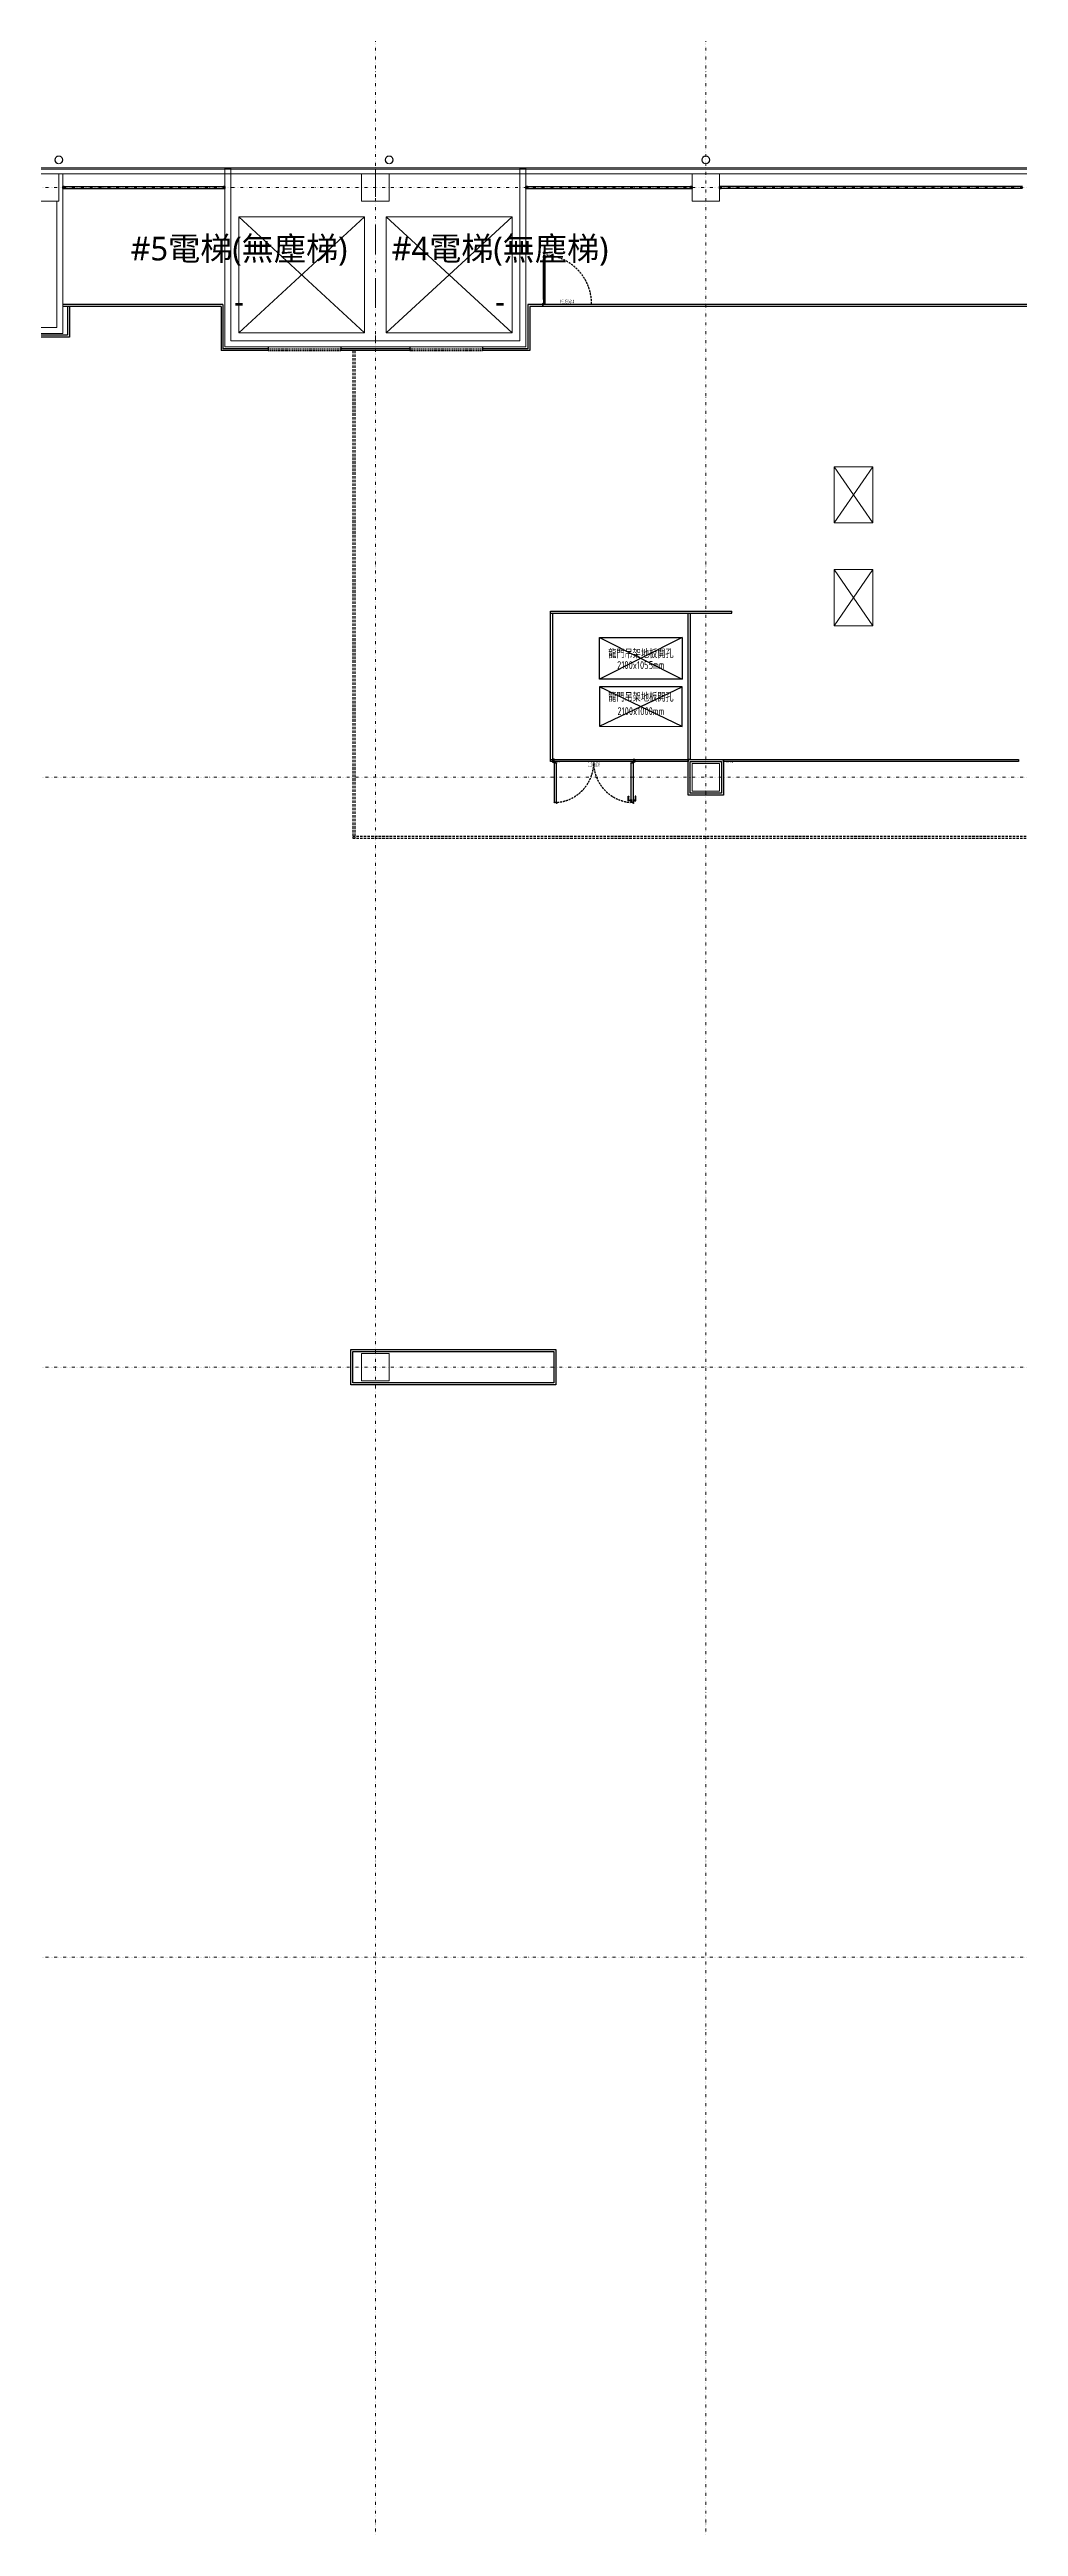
# Model space of a CAD drawing. Extents: x -32000 to 377127, y -29000 to 131250.
# Drawn here: x 184915 to 209550, y 30520 to 93507 of the extents above; entities that cross this region are included whole.
import ezdxf
from ezdxf.enums import TextEntityAlignment as Align

# ---------------------------------------------------------------- set-up
doc = ezdxf.new("R2010")
doc.units = 0
doc.header["$LTSCALE"] = 250
for name, pattern in [('H12PL3$0$JJP_三點線', [0.9, 0.3, -0.15, 0, -0.15, 0, -0.15, 0, -0.15]), ('H12PL3$0$TAI_虛線', [5.644, 2.822, -2.822]), ('XFDP30$0$HIDDEN', [0.3, 0.2, -0.1]), ('XFDP30$0$HIDDEN2', [0.1875, 0.125, -0.0625])]:
    doc.linetypes.add(name, pattern=pattern)
for name, color, linetype in [('H12PL3$0$A-OBJE-2D', 252, 'Continuous'), ('H12PL3$0$A-OBJE-MEP', 252, 'Continuous'), ('H12PL3$0$A-WALL-EX', 252, 'Continuous'), ('H12PL3$0$A-WALL-IN', 252, 'Continuous'), ('H12PL3$0$A-ZONE', 252, 'Continuous'), ('H12PL3$0$S-COL', 252, 'Continuous'), ('H12PL3$0$S-GRID', 252, 'Continuous'), ('H12PL3$0$S-SLAB-SHOW', 252, 'Continuous'), ('XFDP30$0$A-Door (50K)', 2, 'Continuous'), ('XFDP30$0$A-Floor Opening', 9, 'Continuous'), ('XFDP30$0$A-Partition-Col (50K)', 1, 'Continuous'), ('XFDP30$0$A-W-P1S (50K)', 2, 'Continuous'), ('XFDP30$0$A-W-P1S (50K_Temporary)', 2, 'XFDP30$0$HIDDEN2'), ('XFDP30$0$A-W-P2D (50K)', 2, 'Continuous'), ('XFDP30$0$A-W-P2D_H-2.8m (50K)', 2, 'Continuous'), ('XFDP30$0$A-W-R1 (Rockwool) (50K)', 2, 'Continuous')]:
    doc.layers.add(name, color=color, linetype=linetype)
doc.styles.add('H12PL3$0$Standard', font='', dxfattribs={"width": 0.8})
doc.styles.add('XFDP30$0$AA-TXT', font='isocp.shx', dxfattribs={"width": 0.8, "bigfont": 'china.shx'})
doc.styles.get('H12PL3$0$Standard').set_extended_font_data('Microsoft JhengHei')

# ---------------------------------------------------------------- blocks, each defined once
blk = doc.blocks.new('XFDP30$0$TP1-50-Partition_Col-side')
blk.add_lwpolyline([(-2.5, -4), (-2.5, -3.9), (-2.6, -3.9), (-2.5, -3), (-2.5, -0.3), (-2.4, -0.2), (-0.7, -0.2), (-0.5, -0.2), (-0.1, -0.2), (0, -0.2), (0, -0.2), (0.5, -0.2), (0.6, -0.2), (2.4, -0.2), (2.5, -0.3), (2.5, -3), (2.6, -3.9), (2.5, -3.9), (2.5, -4), (2.7, -4), (2.7, 0), (-2.7, 0), (-2.7, -4)], close=True)
for points in [[(-1.6, -2.1), (-2.3, -2.1, 0.414213), (-2.4, -2.2), (-2.4, -3.6), (-2.5, -3.6), (-2.5, -2.2, -0.414213), (-2.3, -2), (-1.6, -2), (-1.6, -2.1)], [(1.6, -2.1), (2.3, -2.1, -0.414213), (2.4, -2.2), (2.4, -3.6), (2.5, -3.6), (2.5, -2.2, 0.414213), (2.3, -2), (1.6, -2), (1.6, -2.1)]]:
    blk.add_lwpolyline(points, format="xyb")
blk.add_lwpolyline([(2.2, -3.6), (-2.2, -3.6, -0.414214), (-2.3, -3.5), (-2.3, -2.6, -0.414214), (-2.2, -2.5), (-1.3, -2.5, 0.414214), (-1.1, -2.3), (-1.1, -2.2, 0.414214), (-1.3, -2.1), (-1.9, -2.1), (-1.9, -2.1), (-1.3, -2.1, -0.414214), (-1.2, -2.2), (-1.2, -2.3, -0.414214), (-1.3, -2.4), (-2.2, -2.4, 0.414214), (-2.4, -2.6), (-2.4, -3.5, 0.414214), (-2.2, -3.6), (2.2, -3.6, 0.414214), (2.4, -3.5), (2.4, -2.6, 0.414214), (2.2, -2.4), (1.3, -2.4, -0.414214), (1.2, -2.3), (1.2, -2.2, -0.414214), (1.3, -2.1), (1.9, -2.1), (1.9, -2.1), (1.3, -2.1, 0.414214), (1.1, -2.2), (1.1, -2.3, 0.414214), (1.3, -2.5), (2.2, -2.5, -0.414214), (2.3, -2.6), (2.3, -3.5, -0.414214)], format="xyb", close=True)
blk = doc.blocks.new('*U186')
blk.add_lwpolyline([(0, 0), (0, 3.775), (0.05, 3.775), (0.05, 0)], close=True)
at = {"color": 15, "style": 'XFDP30$0$AA-TXT', "width": 0.8}
for tag, p in [('編號', (0.035, 0.07)), ('高度', (0.065, 0.07))]:
    blk.add_attdef(tag, text='', height=0.025, rotation=90, dxfattribs=at).set_placement(p, align=Align.MIDDLE_LEFT)
blk = doc.blocks.new('*U187')
blk.add_lwpolyline([(0, 0), (0, 3.5), (0.05, 3.5), (0.05, 0)], close=True)
at = {"color": 15, "style": 'XFDP30$0$AA-TXT', "width": 0.8}
for tag, p in [('編號', (0.035, 0.07)), ('高度', (0.065, 0.07))]:
    blk.add_attdef(tag, text='', height=0.025, rotation=90, dxfattribs=at).set_placement(p, align=Align.MIDDLE_LEFT)
blk = doc.blocks.new('XFDP30$0$Door-D210')
for p, q in [((10, 104), (10.8, 104)), ((10, 99.1), (10, 104)), ((10.8, 99.1), (10, 99.1)), ((10.8, 104), (10.8, 99.1)), ((10.8, 102.7), (14.8, 102.7)), ((14.8, 100.5), (10.8, 100.5)), ((14.8, 102.7), (16.2, 102.6))]:
    blk.add_line(p, q)
for points in [[(4.2, 102.7), (0.2, 102.7), (-1.2, 102.6, 0.327495), (-2, 101.9, 0.089847), (-2.2, 91.2, 1.144881), (-0.3, 91.6, -0.137079), (-0.3, 99.9, -0.349357), (0.2, 100.5), (4.2, 100.5)], [(4.1, 106.6), (4.1, 108.4), (4.1, 106.6), (10.7, 106.6), (10.7, 106.5), (10.3, 106.5), (10.3, 105.4, -0.414214), (10.2, 105.3), (10, 105.3), (10, 105.4), (10.1, 105.4), (10.1, 106.4), (10, 106.4), (10, 5.5), (10.1, 5.5), (10.1, 6.5), (10, 6.5), (10, 6.6), (10.2, 6.6, -0.414214), (10.3, 6.5), (10.3, 5.4, -0.414214), (10.2, 5.3), (4.8, 5.3, -0.414214), (4.7, 5.4), (4.7, 6.5, -0.414214), (4.8, 6.6), (5, 6.6), (5, 6.5), (4.9, 6.5), (4.9, 5.5), (5, 5.5), (5, 106.4), (4.9, 106.4), (4.9, 105.4), (5, 105.4), (5, 105.3), (4.8, 105.3, -0.414214), (4.7, 105.4), (4.7, 106.4), (3.9, 106.4, -0.414214), (3.9, 106.4), (3.9, 108.6, -0.414214), (3.9, 108.7), (4.7, 108.7), (4.7, 108.4), (4.1, 108.4)], [(199.1, 106.6), (199.1, 108.4), (199.1, 106.6), (205.7, 106.6), (205.7, 106.5), (205.3, 106.5), (205.3, 105.4, -0.414214), (205.2, 105.3), (205, 105.3), (205, 105.4), (205.1, 105.4), (205.1, 106.4), (205, 106.4), (205, 5.5), (205.1, 5.5), (205.1, 6.5), (205, 6.5), (205, 6.6), (205.2, 6.6, -0.414214), (205.3, 6.5), (205.3, 5.4, -0.414214), (205.2, 5.3), (199.8, 5.3, -0.414214), (199.7, 5.4), (199.7, 6.5, -0.414214), (199.8, 6.6), (200, 6.6), (200, 6.5), (199.9, 6.5), (199.9, 5.5), (200, 5.5), (200, 106.4), (199.9, 106.4), (199.9, 105.4), (200, 105.4), (200, 105.3), (199.8, 105.3, -0.414214), (199.7, 105.4), (199.7, 106.4), (198.9, 106.4, -0.414214), (198.9, 106.4), (198.9, 108.6, -0.414214), (198.9, 108.7), (199.7, 108.7), (199.7, 108.4), (199.1, 108.4)], [(4.7, -2.1, 0.306748), (4.5, -1.7), (4.1, -1.7, 0.306748), (3.9, -2.1), (4, -2.1, -0.414214), (4.1, -2.2), (4.1, -2.2), (4, -2.2), (4, -2.9), (4.6, -2.9), (4.6, -2.2), (4.5, -2.2), (4.5, -2.2, -0.414214), (4.6, -2.1), (4.7, -2.1), (4.8, -2.1, -0.414214), (5, -2.3), (5, -2.9, -0.320245), (4.7, -3.4), (3, -4), (0.6, -4, -0.414214), (0, -3.4), (0, 3.4, -0.414214), (0.6, 4), (3, 4), (3, 0), (3, -1.4, 0.414214), (3.7, -2.1), (3.9, -2.1)], [(205.3, -2.1, -0.306748), (205.5, -1.7), (205.9, -1.7, -0.306748), (206.1, -2.1), (206, -2.1, 0.414214), (205.9, -2.2), (205.9, -2.2), (206, -2.2), (206, -2.9), (205.4, -2.9), (205.4, -2.2), (205.5, -2.2), (205.5, -2.2, 0.414214), (205.4, -2.1), (205.3, -2.1), (205.2, -2.1, 0.414214), (205, -2.3), (205, -2.9, 0.320245), (205.3, -3.4), (207, -4), (209.4, -4, 0.414214), (210, -3.4), (210, 3.4, 0.414214), (209.4, 4), (207, 4), (207, 0), (207, -1.4, -0.414214), (206.3, -2.1), (206.1, -2.1)]]:
    blk.add_lwpolyline(points, format="xyb")
blk.add_lwpolyline([(5, 99.1), (5, 104), (4.2, 104), (4.2, 99.1)], close=True)
at = {"ltscale": 500}
for points in [[(3.3, 0.1), (3.3, 4.6), (3, 4.6), (3, 0.1)], [(8.5, 5.3), (4, 5.3), (4, 5.5), (8.5, 5.5)], [(201.5, 5.3), (206, 5.3), (206, 5.5), (201.5, 5.5)], [(206.7, 0.1), (206.7, 4.6), (207, 4.6), (207, 0.1)]]:
    blk.add_lwpolyline(points, close=True, dxfattribs=at)
at = {"linetype": 'XFDP30$0$HIDDEN', "ltscale": 0.1}
for centre, start, end in [((3.5, 5.1), 0, 85.2787), ((206.5, 5.1), 95.14529, 180)]:
    blk.add_arc(centre, 101.5, start, end, dxfattribs=at)
at = {"extrusion": (0, 0, -1)}
for centre, major_axis, start_param, end_param in [((14.7, 99.9), (-0.417, 0.417), 0.901482, 2.245889), ((16.2, 91.3), (0.707, 0.707), 0.872811, 4.284184), ((0.4, 95.8), (10.9, 10.9), 0.51383, 1.058752), ((16.1, 101.7), (-0.624, 0.624), 0.866962, 2.13291), ((-12.5, 95.9), (21.3, 21.3), 0.585307, 0.943734)]:
    blk.add_ellipse(centre, major_axis=major_axis, ratio=1, start_param=start_param, end_param=end_param, dxfattribs=at)
at = {"ltscale": 500, "extrusion": (0, 0, -1)}
blk.add_ellipse((3.5, 5.1), major_axis=(0.495, 0.495), ratio=1, start_param=3.926991, end_param=10.210176, dxfattribs=at)
at = {"ltscale": 500}
blk.add_ellipse((206.5, 5.1), major_axis=(-0.495, 0.495), ratio=1, start_param=3.926991, end_param=10.210176, dxfattribs=at)
at = {"color": 9, "style": 'XFDP30$0$AA-TXT', "width": 0.45}
blk.add_attdef('210X000', text='', height=10, dxfattribs=at).set_placement((105, 10.1), align=Align.MIDDLE)
blk = doc.blocks.new('*U188')
blk.add_lwpolyline([(0, 0), (0, 3.725), (0.05, 3.725), (0.05, 0)], close=True)
at = {"color": 15, "style": 'XFDP30$0$AA-TXT', "width": 0.8}
for tag, p in [('編號', (0.035, 0.07)), ('高度', (0.065, 0.07))]:
    blk.add_attdef(tag, text='', height=0.025, rotation=90, dxfattribs=at).set_placement(p, align=Align.MIDDLE_LEFT)
blk = doc.blocks.new('*U185')
blk.add_lwpolyline([(0, 0), (0, 7.5), (0.05, 7.5), (0.05, 0)], close=True)
at = {"color": 15, "style": 'XFDP30$0$AA-TXT', "width": 0.8}
for tag, p in [('編號', (0.035, 0.07)), ('高度', (0.065, 0.07))]:
    blk.add_attdef(tag, text='', height=0.025, rotation=90, dxfattribs=at).set_placement(p, align=Align.MIDDLE_LEFT)
blk = doc.blocks.new('XFDP30$0$GAD2205')
blk.add_lwpolyline([(0, 1), (0, 1), (-18, 1, -0.414214), (-18, 2), (-18, 3, -0.414214), (-18, 3), (-14, 3, 0.414214), (-13, 4), (-13, 4, 0.414214), (-14, 4), (-18, 4, -0.414214), (-18, 5), (-18, 12, -0.414214), (-18, 12), (-18, 12, 0.414214), (-18, 12), (-18, 14, 0.72636), (-19, 14), (-19, 13, 0.158507), (-19, 13), (-19, 0, 0.414214), (-19, 0), (19, 0, 0.414214), (19, 0), (19, 13, 0.158507), (19, 13), (19, 14, 0.72636), (18, 14), (18, 12, 0.414214), (18, 12, -0.414214), (18, 12), (18, 5, -0.414214), (18, 4), (14, 4, 0.414214), (13, 4), (13, 4, 0.414214), (14, 3), (18, 3, -0.414214), (18, 3), (18, 2, -0.414214), (18, 1), (0, 1)], format="xyb", close=True)
blk = doc.blocks.new('XFDP30$0$Door-S130a')
for p, q in [((8.8, 120.4), (8.8, 125.3)), ((8.8, 125.3), (9.6, 125.3)), ((9.6, 120.4), (8.8, 120.4)), ((9.6, 125.3), (9.6, 120.4))]:
    blk.add_line(p, q)
at = {"ltscale": 5}
for points in [[(8.8, 117.8), (8.8, 127.9), (4.8, 127.9), (4.8, 117.8)], [(5, 117.5), (5, 14.8), (5, 14.8), (5, 117.5)], [(8.6, 14.8), (8.5, 14.8), (8.5, 117.5), (8.6, 117.5)], [(8.8, 4.3), (8.8, 14.4), (4.8, 14.4), (4.8, 4.3)]]:
    blk.add_lwpolyline(points, close=True, dxfattribs=at)
blk.add_lwpolyline([(4.8, 120.4), (4.8, 125.3), (4, 125.3), (4, 120.4)], close=True)
blk.add_lwpolyline([(4.8, 117.9), (4.8, 116.7, 0.158507), (4.9, 116.7), (4.9, 116.5, 0.72636), (5, 116.6), (5, 116.7, 0.414214), (5, 116.7, -0.414214), (4.9, 116.8), (4.9, 117.5, -0.414214), (5, 117.5), (5.4, 117.5, 0.414214), (5.4, 117.5), (5.4, 117.6, 0.414214), (5.4, 117.6), (5, 117.6, -0.414214), (4.9, 117.6), (4.9, 117.8, -0.414214), (5, 117.8), (6.8, 117.8), (6.8, 117.8), (6.8, 117.8), (8.6, 117.8, -0.414214), (8.6, 117.8), (8.6, 117.6, -0.414214), (8.6, 117.6), (8.2, 117.6, 0.414214), (8.1, 117.6), (8.1, 117.5, 0.414214), (8.2, 117.5), (8.6, 117.5, -0.414214), (8.6, 117.5), (8.6, 116.8, -0.414214), (8.6, 116.7), (8.6, 116.7, 0.414214), (8.6, 116.7), (8.6, 116.6, 0.72636), (8.6, 116.5), (8.7, 116.7, 0.158507), (8.7, 116.7), (8.7, 117.9, 0.414214), (8.7, 117.9), (4.9, 117.9, 0.414214)], format="xyb", close=True, dxfattribs=at)
at = {"ltscale": 500}
for points in [[(3.2, -0.6), (3.2, 3.9), (3, 3.9), (3, -0.6)], [(8.5, 4.8), (4, 4.8), (4, 4.6), (8.5, 4.6)]]:
    blk.add_lwpolyline(points, close=True, dxfattribs=at)
at = {"linetype": 'XFDP30$0$HIDDEN', "ltscale": 0.1}
blk.add_arc((3.4, 4.4), 123.6, 0, 86.75942, dxfattribs=at)
at = {"ltscale": 500, "extrusion": (0, 0, -1)}
blk.add_ellipse((3.4, 4.4), major_axis=(-0.495, 0.495), ratio=1, start_param=5.497787, end_param=11.780972, dxfattribs=at)
at = {"ltscale": 5, "xscale": 0.1000000000058208, "yscale": 0.1000000000058208, "zscale": 0.1000000000058208}
blk.add_blockref('XFDP30$0$GAD2205', (6.8, 14.3), dxfattribs=at)
at = {"color": 9, "style": 'XFDP30$0$AA-TXT', "width": 0.45}
blk.add_attdef('130X240', text='', height=10, dxfattribs=at).set_placement((65, 10), align=Align.MIDDLE_CENTER)
blk = doc.blocks.new('XFDP30')
at = {"layer": 'XFDP30$0$A-Floor Opening'}
for p, q in [((201000, 78556), (198900, 77500)), ((198900, 78556), (201000, 77500)), ((201000, 76294, 0), (198900, 77300)), ((198900, 76300), (201000, 77300))]:
    blk.add_line(p, q, dxfattribs=at)
for points in [[(198900, 78556), (201000, 78556), (201000, 77500), (198900, 77500)], [(198900, 76300), (201000, 76294), (201000, 77300), (198900, 77300)]]:
    blk.add_lwpolyline(points, close=True, dxfattribs=at)
at = {"layer": 'XFDP30$0$A-W-P1S (50K)'}
for p, q in [((189325, 87025, 0), (185250, 87025)), ((189275, 86975, 0), (185250, 86975)), ((185375, 86975, 0), (185375, 86240, 0)), ((185425, 86975, 0), (185425, 86190, 0)), ((189275, 86975), (189275, 85850, 0)), ((189325, 87025), (189325, 85900, 0)), ((235600, 87025), (197075, 87025, 0)), ((197075, 87025), (197075, 85900, 0)), ((235650, 86975), (197125, 86975, 0)), ((197125, 86975), (197125, 85850, 0)), ((185375, 86240, 0), (184350, 86240)), ((185425, 86190, 0), (184350, 86190)), ((190475, 85850, 0), (189275, 85850, 0)), ((190475, 85900, 0), (189325, 85900, 0)), ((190475, 85950), (190475, 85850)), ((192325, 85950), (192325, 85850)), ((194075, 85900), (192325, 85900, 0)), ((194075, 85850, 0), (192325, 85850, 0)), ((194075, 85950), (194075, 85850)), ((195925, 85950), (195925, 85850)), ((197075, 85900, 0), (195925, 85900, 0)), ((197125, 85850, 0), (195925, 85850, 0))]:
    blk.add_line(p, q, dxfattribs=at)
at = {"layer": 'XFDP30$0$A-W-P1S (50K)', "linetype": 'XFDP30$0$HIDDEN2'}
for p, q in [((190475, 85900), (192325, 85900)), ((190475, 85850), (192325, 85850)), ((194075, 85900), (195925, 85900)), ((194075, 85850), (195925, 85850))]:
    blk.add_line(p, q, dxfattribs=at)
at = {"layer": 'XFDP30$0$A-W-P1S (50K)'}
for points in [[(201150, 75450), (202050, 75450), (202050, 74550), (201150, 74550)], [(201200, 75400), (202000, 75400), (202000, 74600), (201200, 74600)], [(192575, 60450), (197790, 60450), (197790, 59550), (192575, 59550)], [(192625, 60400), (197740, 60400), (197740, 59600), (192625, 59600)]]:
    blk.add_lwpolyline(points, close=True, dxfattribs=at)
at = {"layer": 'XFDP30$0$A-W-P1S (50K_Temporary)', "ltscale": 2}
for p, q in [((192625, 85850, 0), (192625, 73453, 0)), ((192675, 85850, 0), (192675, 73453, 0)), ((192625, 73503, 0), (236742, 73503, 0)), ((192625, 73453, 0), (236742, 73453))]:
    blk.add_line(p, q, dxfattribs=at)
at = {"layer": 'XFDP30$0$A-W-P2D (50K)'}
for p, q in [((197650, 79225), (202260, 79225, 0)), ((197650, 79175), (197650, 79225)), ((197650, 79175), (202260, 79175, 0)), ((202260, 79175, 0), (202260, 79225, 0))]:
    blk.add_line(p, q, dxfattribs=at)
at = {"layer": 'XFDP30$0$A-W-R1 (Rockwool) (50K)'}
for p, q in [((185250, 90025), (189375, 90025)), ((185250, 89975, 0), (189375, 89975, 0)), ((197025, 90025), (201250, 90025, 0)), ((197025, 89975, 0), (201250, 89975, 0)), ((209650, 90025, 0), (201950, 90025, 0)), ((209650, 89975, 0), (201950, 89975, 0))]:
    blk.add_line(p, q, dxfattribs=at)
at = {"layer": 'XFDP30$0$A-Door (50K)', "xscale": 10, "yscale": 10, "zscale": 10}
blk.add_blockref('XFDP30$0$Door-S130a', (197425, 87000, 0), dxfattribs=at).add_auto_attribs({'130X240': 'MS_130x240'})
at = {"layer": 'XFDP30$0$A-Door (50K)'}
ref = blk.add_blockref('XFDP30$0$Door-D210', (199800, 75425), dxfattribs=dict(at, xscale=10, yscale=10, zscale=10, rotation=180))
ref.add_attrib('210X000', 'D_210x200', dxfattribs={"layer": '0', "color": 9, "height": 100, "rotation": 180, "style": 'XFDP30$0$AA-TXT', "text_generation_flag": 6, "width": 0.45}).set_placement((198750, 75324), align=Align.MIDDLE)
at = {"layer": 'XFDP30$0$A-Partition-Col (50K)', "yscale": 10, "zscale": 10}
for p, xscale, rotation in [((185250, 90000, 0), 10, 90), ((189375, 90000, 0), -10, 270), ((197025, 90000, 0), 10, 90), ((201250, 90000), -10, 270), ((201950, 90000), 10, 90)]:
    blk.add_blockref('XFDP30$0$TP1-50-Partition_Col-side', p, dxfattribs=dict(at, xscale=xscale, rotation=rotation))
at = {"layer": 'XFDP30$0$A-W-P2D_H-2.8m (50K)'}
ref = blk.add_blockref('*U186', (197650, 75400), dxfattribs=dict(at, xscale=1000, yscale=1000, zscale=1000))
ref.add_attrib('高度', 'WALL H=2.8m', dxfattribs={"layer": '0', "color": 15, "height": 25, "rotation": 90, "style": 'XFDP30$0$AA-TXT', "width": 0.8}).set_placement((197715, 75470), align=Align.MIDDLE_LEFT)
ref = blk.add_blockref('*U188', (201150, 75450), dxfattribs=dict(at, xscale=1000, yscale=1000, zscale=1000))
ref.add_attrib('高度', 'WALL H=2.8m', dxfattribs={"layer": '0', "color": 15, "height": 25, "rotation": 90, "style": 'XFDP30$0$AA-TXT', "width": 0.8}).set_placement((201215, 75520), align=Align.MIDDLE_LEFT)
ref = blk.add_blockref('*U187', (197650, 75450), dxfattribs=dict(at, xscale=1000, yscale=1000, zscale=1000, rotation=270))
ref.add_attrib('高度', 'WALL H=2.8m', dxfattribs={"layer": '0', "color": 15, "height": 25, "style": 'XFDP30$0$AA-TXT', "width": 0.8}).set_placement((197720, 75385), align=Align.MIDDLE_LEFT)
ref = blk.add_blockref('*U185', (202050, 75450), dxfattribs=dict(at, xscale=1000, yscale=1000, zscale=1000, rotation=270))
ref.add_attrib('高度', 'WALL H=2.8m', dxfattribs={"layer": '0', "color": 15, "height": 25, "style": 'XFDP30$0$AA-TXT', "width": 0.8}).set_placement((202120, 75385), align=Align.MIDDLE_LEFT)
at = {"layer": 'XFDP30$0$A-Floor Opening', "style": 'XFDP30$0$AA-TXT', "width": 0.8}
for s, p in [('龍門吊架地板開孔', (199950, 78133)), ('2100x1055mm', (199950, 77854)), ('龍門吊架地板開孔', (199950, 77027)), ('2100x1000mm', (199950, 76683))]:
    blk.add_text(s, height=200, dxfattribs=at).set_placement(p, align=Align.MIDDLE_CENTER)
blk = doc.blocks.new('H12PL3')
at = {"layer": 'H12PL3$0$A-OBJE-2D', "lineweight": 0}
for p, q in [((192925, 86300), (189725, 89250)), ((192925, 89250), (189725, 86300)), ((192925, 89250), (189725, 89250)), ((189725, 89250), (189725, 86300)), ((192925, 86300), (192925, 89250)), ((193475, 86300), (196675, 89250)), ((193475, 89250), (196675, 86300)), ((193475, 86300), (193475, 89250)), ((193475, 89250), (196675, 89250)), ((196675, 89250), (196675, 86300)), ((189725, 86300), (192925, 86300)), ((196675, 86300), (193475, 86300)), ((190475, 86100), (192325, 86100)), ((194075, 86100), (195925, 86100))]:
    blk.add_line(p, q, dxfattribs=at)
at = {"layer": 'H12PL3$0$A-OBJE-MEP', "lineweight": 0, "flags": 128}
for points in [[(185245, 90700, 1), (185055, 90700, 1)], [(193645, 90700, 1), (193455, 90700, 1)], [(201695, 90700, 1), (201505, 90700, 1)]]:
    blk.add_lwpolyline(points, format="xyb", close=True, dxfattribs=at)
at = {"layer": 'H12PL3$0$A-OBJE-MEP', "lineweight": 0}
for centre in [(185150, 90700), (193550, 90700), (201600, 90700)]:
    blk.add_circle(centre, 100, dxfattribs=at)
at = {"layer": 'H12PL3$0$A-WALL-EX', "lineweight": 0}
blk.add_line((157400, 90465), (237400, 90465), dxfattribs=at)
at = {"layer": 'H12PL3$0$A-WALL-EX', "lineweight": 0, "flags": 128}
for points in [[(151700, 90500), (243600, 90500)], [(157380, 90500), (237360, 90500)], [(157380, 90500), (237360, 90500)], [(157380, 90500), (237360, 90500)], [(157380, 90500), (237360, 90500)], [(237400, 90500), (157400, 90500)], [(157400, 90350), (237400, 90350)]]:
    blk.add_lwpolyline(points, dxfattribs=at)
at = {"layer": 'H12PL3$0$A-WALL-IN', "lineweight": 0, "flags": 128}
for points in [[(185250, 90350), (185100, 90350)], [(185250, 86440), (185250, 90350)], [(189525, 90482.5), (189375, 90482.5)], [(189375, 90482.5), (189375, 86100)], [(189525, 86100), (189525, 90482.5)], [(197025, 90482.5), (196875, 90482.5)], [(196875, 90482.5), (196875, 86100)], [(197025, 86100), (197025, 90482.5)], [(185100, 89650), (185100, 86440)], [(185100, 86440), (184662.5, 86440)], [(185250, 86290), (185250, 86440)], [(184350, 86290), (185250, 86290)], [(189375, 85950), (189375, 86100)], [(189375, 85950), (197025, 85950)], [(196875, 86100), (189525, 86100)], [(197025, 85950), (197025, 86100)]]:
    blk.add_lwpolyline(points, dxfattribs=at)
at = {"layer": 'H12PL3$0$S-COL', "lineweight": 0, "flags": 128}
for points in [[(184450, 90350), (184450, 89650), (185150, 89650), (185150, 90350)], [(192850, 90350), (192850, 89650), (193550, 89650), (193550, 90350)], [(201250, 90350), (201250, 89650), (201950, 89650), (201950, 90350)]]:
    blk.add_lwpolyline(points, dxfattribs=at)
for points in [[(201250, 74650), (201950, 74650), (201950, 75350), (201250, 75350)], [(192850, 59650), (193550, 59650), (193550, 60350), (192850, 60350)]]:
    blk.add_lwpolyline(points, close=True, dxfattribs=at)
at = {"layer": 'H12PL3$0$S-GRID', "linetype": 'H12PL3$0$JJP_三點線', "lineweight": 0}
for p, q in [((193200, 128250), (193200, -28000)), ((201600, 128250), (201600, -28000)), ((-29000, 90000), (289600, 90000)), ((-29000, 75000), (289600, 75000)), ((-29000, 60000), (289600, 60000)), ((-29000, 45000), (289600, 45000))]:
    blk.add_line(p, q, dxfattribs=at)
at = {"layer": 'H12PL3$0$S-SLAB-SHOW', "linetype": 'H12PL3$0$TAI_虛線', "lineweight": 0}
blk.add_lwpolyline([(193200, 90465), (193200, 86100)], dxfattribs=at)
at = {"layer": 'H12PL3$0$S-SLAB-SHOW', "lineweight": 0}
for points in [[(204860.78, 82899.64), (205850.79, 82899.64), (205850.79, 81474.64), (204860.78, 81474.64)], [(204860.79, 80280.63), (205850.79, 80280.63), (205850.79, 78855.63), (204860.79, 78855.63)]]:
    blk.add_lwpolyline(points, close=True, dxfattribs=at)
for points in [[(204860.78, 82899.64), (205850.79, 81474.64)], [(205850.79, 82899.64), (204860.78, 81474.64)], [(204860.79, 80280.63), (205850.79, 78855.63)], [(205850.79, 80280.63), (204860.79, 78855.63)]]:
    blk.add_lwpolyline(points, dxfattribs=at)
blk.add_blockref('XFDP30', (0, 0))
at = {"layer": 'H12PL3$0$A-ZONE', "style": 'H12PL3$0$Standard'}
for s, p in [('#5電梯(無塵梯)', (189732.47, 88744.68)), ('#4電梯(無塵梯)', (196369.12, 88744.68)), ('-', (189732.47, 87402.03)), ('-', (196369.12, 87402.03))]:
    blk.add_text(s, height=600, dxfattribs=at).set_placement(p, align=Align.TOP_CENTER)

msp = doc.modelspace()

# ---------------------------------------------------------------- block references
msp.add_blockref('H12PL3', (0, 0))

doc.saveas('drawing.dxf')
